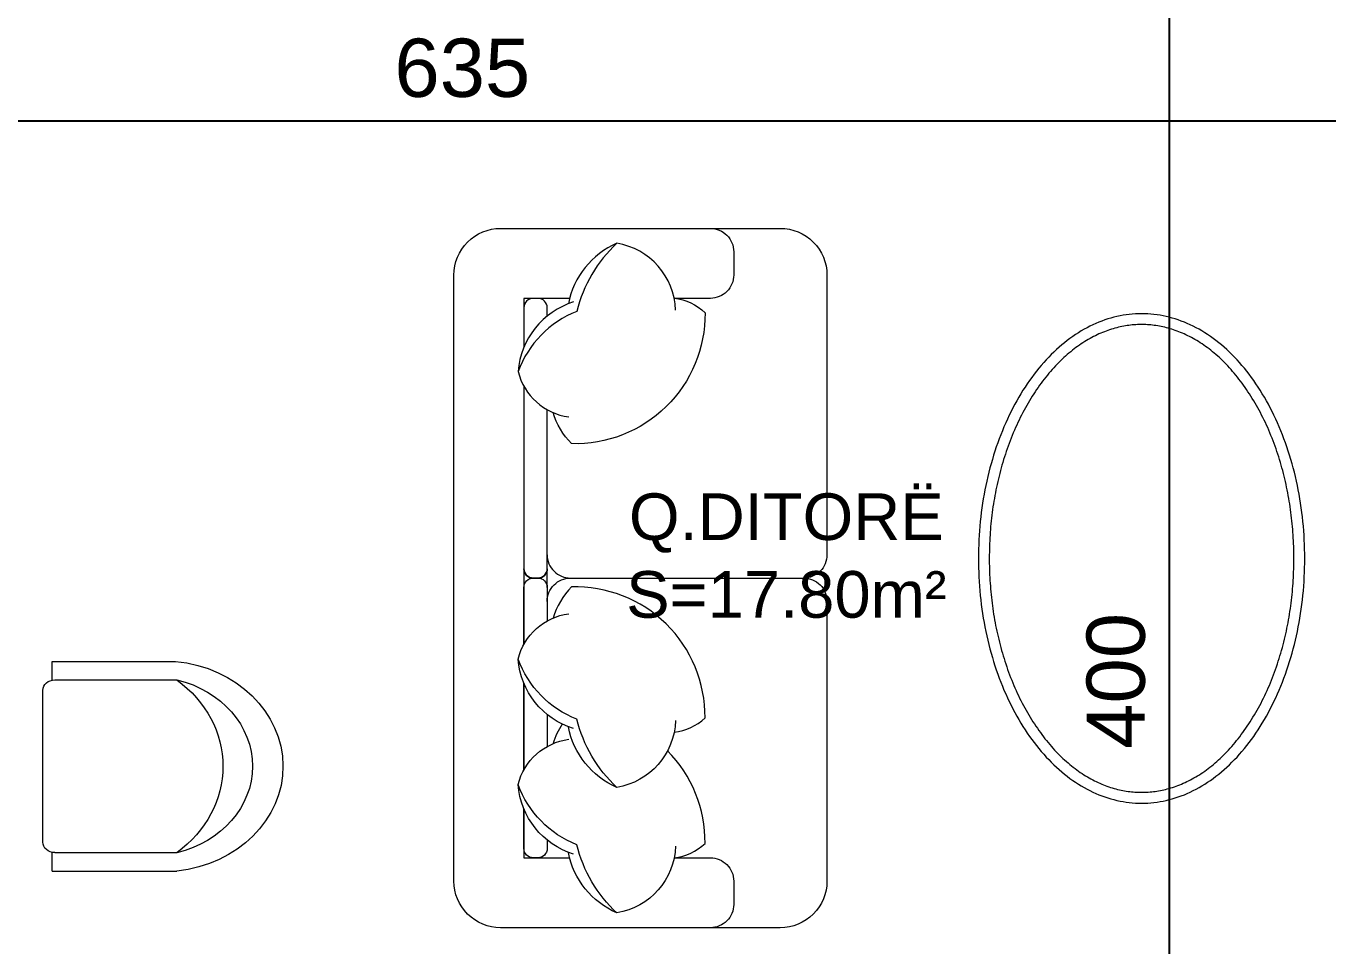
# Model space of a CAD drawing. Header units: feet. Extents: x 92587 to 97987, y -55119 to -48334.
# Drawn here: x 96268 to 96547.3, y -54019.2 to -53821.9 of the extents above; entities that cross this region are included whole.
import ezdxf

# ---------------------------------------------------------------- set-up
doc = ezdxf.new("R2010")
doc.units = ezdxf.units.FT
doc.header["$LTSCALE"] = 50
doc.header["$MEASUREMENT"] = 0
doc.layers.get('0').update_dxf_attribs({"color": 8})
doc.layers.add('COTE 50ème', color=1, linetype='Continuous')
doc.layers.add('DEMOL', color=7, linetype='Continuous', lineweight=60, true_color=0xa87e00)
doc.layers.add('mobilimi', color=8, linetype='Continuous', lineweight=9)
doc.styles.add('RS_TEXT_1.50', font='arial.ttf', dxfattribs={"height": 12.5})
doc.styles.add('RS_TXT_50', font='arial.ttf', dxfattribs={"height": 12.5})
doc.dimstyles.new('RS_50CM_LINEAIRE', dxfattribs={"dimscale": 5, "dimtxt": 12.5, "dimasz": 1.5, "dimexe": 1, "dimexo": 2.5, "dimgap": 1, "dimtad": 1, "dimdec": 1, "dimrnd": 0.5, "dimdsep": 46, "dimtxsty": 'RS_TXT_50', "dimblk1": 'ARCHTICK', "dimblk2": 'ARCHTICK', "dimsah": 1, "dimcen": 2.5, "dimdle": 1, "dimclrt": 4, "dimadec": 0, "dimazin": 2, "dimtfac": 1, "dimtdec": 1, "dimtix": 1, "dimtmove": 2, "dimatfit": 3, "dimfxl": 1, "dimtolj": 1, "dimtzin": 0, "dimarcsym": 0})

# ---------------------------------------------------------------- blocks, each defined once
blk = doc.blocks.new('1111')
at = {"layer": 'mobilimi'}
for p, q in [((7498090.66, 4737224.66), (7498067.1, 4737224.66)), ((7498090.66, 4737221.1), (7498090.66, 4737224.66)), ((7498090.15, 4737221.13), (7498066.85, 4737221.13)), ((7498092.44, 4737190.14), (7498092.44, 4737219.13)), ((7498090.15, 4737188.14), (7498066.85, 4737188.14)), ((7498090.66, 4737184.61), (7498090.66, 4737188.14)), ((7498090.66, 4737184.61), (7498066.85, 4737184.61))]:
    blk.add_line(p, q, dxfattribs=at)
for centre, major_axis, start_param, end_param in [((7498069.68, 4737204.62), (-23.08, 0), -1.458692, 1.447759), ((7498071.99, 4737204.63), (-19.57, 0), -1.304651, 1.304651), ((7498082.73, 4737204.63), (24.67, 0), 2.270248, 4.012938), ((7498090.15, 4737219.13), (-2.29, 0), 3.141593, 4.712389), ((7498090.15, 4737190.14), (2.29, 0), 4.712389, 6.283185)]:
    blk.add_ellipse(centre, major_axis=major_axis, ratio=0.87377, start_param=start_param, end_param=end_param, dxfattribs=at)
blk = doc.blocks.new('_ArchTick')
at = {"color": 0, "linetype": 'ByBlock', "const_width": 0.15}
blk.add_lwpolyline([(-0.5, -0.5), (0.5, 0.5)], dxfattribs=at)
blk = doc.blocks.new('*D1611')
at = {"layer": 'COTE 50ème', "color": 0, "lineweight": -2, "ltscale": 0.5, "transparency": 16777216}
for p, q in [((96513.2, -53757.36), (96513.2, -54167.36)), ((96499.61, -53762.36), (96518.2, -53762.36)), ((96456.61, -54162.36), (96518.2, -54162.36))]:
    blk.add_line(p, q, dxfattribs=at)
at = {"layer": 'Defpoints', "color": 0, "ltscale": 0.5, "transparency": 16777216}
for p in [(96487.11, -53762.36), (96444.11, -54162.36), (96513.2, -54162.36)]:
    blk.add_point(p, dxfattribs=at)
at = {"layer": 'COTE 50ème', "color": 0, "lineweight": -2, "ltscale": 0.5, "transparency": 16777216, "xscale": 7.5, "yscale": 7.5, "zscale": 7.5}
for p, rotation in [((96513.2, -53762.36), 90), ((96513.2, -54162.36), 270)]:
    blk.add_blockref('_ArchTick', p, dxfattribs=dict(at, rotation=rotation))
at = {"layer": 'COTE 50ème', "color": 4, "lineweight": 5, "ltscale": 0.5, "transparency": 16777216, "insert": (96501.82, -53962.36), "char_height": 12.5, "attachment_point": 5, "rotation": 90, "style": 'RS_TXT_50'}
blk.add_mtext('\\A1;400', dxfattribs=at)
blk = doc.blocks.new('*D2007')
at = {"layer": 'COTE 50ème', "color": 0, "lineweight": -2, "ltscale": 0.5, "transparency": 16777216}
for p, q in [((96679.11, -53794.86), (96679.11, -53847.33)), ((96044.11, -53826.79), (96044.11, -53847.33)), ((96684.11, -53842.33), (96039.11, -53842.33))]:
    blk.add_line(p, q, dxfattribs=at)
at = {"layer": 'Defpoints', "color": 0, "ltscale": 0.5, "transparency": 16777216}
for p in [(96679.11, -53782.36), (96044.11, -53814.29), (96044.11, -53842.33)]:
    blk.add_point(p, dxfattribs=at)
at = {"layer": 'COTE 50ème', "color": 0, "lineweight": -2, "ltscale": 0.5, "transparency": 16777216, "xscale": 7.5, "yscale": 7.5, "zscale": 7.5, "rotation": 180}
blk.add_blockref('_ArchTick', (96044.11, -53842.33), dxfattribs=at)
at = {"layer": 'COTE 50ème', "color": 0, "lineweight": -2, "ltscale": 0.5, "transparency": 16777216, "xscale": 7.5, "yscale": 7.5, "zscale": 7.5}
blk.add_blockref('_ArchTick', (96679.11, -53842.33), dxfattribs=at)
at = {"layer": 'COTE 50ème', "color": 4, "lineweight": 5, "ltscale": 0.5, "transparency": 16777216, "insert": (96361.61, -53830.94), "char_height": 12.5, "attachment_point": 5, "style": 'RS_TXT_50'}
blk.add_mtext('\\A1;635', dxfattribs=at)

msp = doc.modelspace()

# ---------------------------------------------------------------- linework, layer by layer
at = {"layer": 'mobilimi'}
for points in [[(96439.81, -53935.31, -0.414214), (96434.81, -53940.31, -0.414214), (96439.81, -53945.31), (96439.81, -54005.31, -0.414214), (96429.81, -54015.31), (96369.81, -54015.31, -0.414214), (96359.81, -54005.31), (96359.81, -53875.31, -0.414214), (96369.81, -53865.31), (96429.81, -53865.31, -0.414214), (96439.81, -53875.31), (96439.81, -53935.31, -0.414214), (96434.81, -53940.31, -0.414214), (96439.81, -53945.31)], [(96414.81, -53865.31, -0.414214), (96419.81, -53870.31), (96419.81, -53875.31, -0.414214), (96414.81, -53880.31), (96407.06, -53880.31)], [(96394.76, -53868.5, 0.14773), (96386.17, -53883.11, 0.213343), (96373.56, -53896, 0.178662)], [(96407.36, -53882.82, 0.356772), (96394.76, -53868.5, 0.249542), (96384.37, -53881.48, -9.61688)], [(96385.48, -53881.09, 0.306663), (96373.56, -53896, 0.30633), (96384.45, -53905.75, -0.872847)], [(96379.81, -53884.13), (96379.81, -53882.31, 0.414214), (96377.81, -53880.31), (96376.81, -53880.31, 0.414214), (96374.81, -53882.31)], [(96407.06, -53880.3, -0.165541), (96413.66, -53883.4, -0.425989), (96385.02, -53911.48, -0.121523), (96381.07, -53904.81, 7.115464)], [(96374.81, -53882.31), (96374.81, -53890.83, 0.414214)], [(96374.81, -53899.15), (96374.81, -53938.31, 0.414214), (96376.81, -53940.31), (96377.81, -53940.31, 0.414214), (96379.81, -53938.31), (96379.81, -53904.18, 0.414214)], [(96379.81, -53935.31, 0.414214), (96384.81, -53940.31)], [(96379.81, -53935.31, 0.414214), (96384.81, -53940.31), (96434.81, -53940.31, 0.414214)], [(96374.81, -53954.54), (96374.81, -53942.31, -0.414214), (96376.81, -53940.31), (96377.81, -53940.31, -0.414214), (96379.81, -53942.31), (96379.81, -53949.51, -0.414214)], [(96379.81, -53945.31, -0.414214), (96384.81, -53940.31)], [(96379.81, -53945.31, -0.414214), (96384.81, -53940.31), (96434.81, -53940.31, -0.414214)], [(96407.06, -53973.39, 0.165541), (96413.66, -53970.3, 0.425989), (96385.02, -53942.21, 0.121523), (96381.07, -53948.88, -7.115464)], [(96385.48, -53972.6, -0.306663), (96373.56, -53957.69, -0.30633), (96384.45, -53947.95, 0.872847)], [(96394.76, -53985.2, -0.14773), (96386.17, -53970.58, -0.213343), (96373.56, -53957.69, -0.178662)], [(96374.81, -53981.48), (96374.81, -53962.86, -0.414214)], [(96379.81, -53969.56), (96379.81, -53976.44, -0.414214)], [(96407.36, -53970.87, -0.356772), (96394.76, -53985.2, -0.249542), (96384.37, -53972.21, 9.61688)], [(96383.03, -53971.62, 0.071865), (96381.07, -53975.82, -7.115464)], [(96385.48, -53999.54, -0.306663), (96373.56, -53984.62, -0.30633), (96384.45, -53974.88, 0.872847)], [(96407.06, -54000.32, 0.165541), (96413.66, -53997.23, 0.200231), (96405.62, -53977.38, 0.121523)], [(96394.76, -54012.13, -0.14773), (96386.17, -53997.52, -0.213343), (96373.56, -53984.62, -0.178662)], [(96374.81, -53998.31), (96374.81, -53989.79, -0.414214)], [(96374.81, -53989.79), (96374.81, -54000.31), (96384.63, -54000.31, -0.414214)], [(96379.81, -53996.5), (96379.81, -53998.31, -0.414214), (96377.81, -54000.31), (96376.81, -54000.31, -0.414214), (96374.81, -53998.31)], [(96407.36, -53997.8, -0.356772), (96394.76, -54012.13, -0.249542), (96384.37, -53999.15, 9.61688)], [(96407.06, -54000.31), (96414.81, -54000.31, -0.414214), (96419.81, -54005.31), (96419.81, -54010.31, -0.414214), (96414.81, -54015.31)]]:
    msp.add_lwpolyline(points, format="xyb", dxfattribs=at)
for points in [[(96384.63, -53880.31), (96374.81, -53880.31), (96374.81, -53890.83)], [(96374.81, -53899.15), (96374.81, -53954.54)], [(96374.81, -53962.86), (96374.81, -53981.48)]]:
    msp.add_lwpolyline(points, dxfattribs=at)
msp.add_lwpolyline([(96374.81, -53938.31), (96374.81, -53942.31, -0.414214), (96376.81, -53940.31), (96377.81, -53940.31, -0.414214), (96379.81, -53942.31), (96379.81, -53938.31, -0.414214), (96377.81, -53940.31), (96376.81, -53940.31, -0.414214)], format="xyb", close=True, dxfattribs=at)
for points in [[(96507.29, -53988.6, 0), (96507.95, -53988.59, 0), (96508.61, -53988.56, 0), (96509.28, -53988.51, 0), (96509.94, -53988.45, 0), (96510.6, -53988.36, 0), (96511.26, -53988.26, 0), (96511.91, -53988.14, 0), (96512.57, -53988, 0), (96513.22, -53987.84, 0), (96513.87, -53987.66, 0), (96514.52, -53987.46, 0), (96515.17, -53987.25, 0), (96515.81, -53987.02, 0), (96516.46, -53986.77, 0), (96517.09, -53986.5, 0), (96517.73, -53986.21, 0), (96518.36, -53985.9, 0), (96518.98, -53985.58, 0), (96519.61, -53985.24, 0), (96520.22, -53984.88, 0), (96520.84, -53984.51, 0), (96521.44, -53984.11, 0), (96522.05, -53983.7, 0), (96522.65, -53983.27, 0), (96523.24, -53982.83, 0), (96523.83, -53982.37, 0), (96524.41, -53981.89, 0), (96524.98, -53981.4, 0), (96525.55, -53980.89, 0), (96526.11, -53980.36, 0), (96526.67, -53979.82, 0), (96527.21, -53979.26, 0), (96527.76, -53978.69, 0), (96528.29, -53978.1, 0), (96528.81, -53977.49, 0), (96529.33, -53976.88, 0), (96529.84, -53976.24, 0), (96530.35, -53975.6, 0), (96530.84, -53974.93, 0), (96531.33, -53974.26, 0), (96531.8, -53973.57, 0), (96532.27, -53972.87, 0), (96532.73, -53972.15, 0), (96533.18, -53971.42, 0), (96533.62, -53970.68, 0), (96534.05, -53969.93, 0), (96534.48, -53969.16, 0), (96534.89, -53968.38, 0), (96535.29, -53967.6, 0), (96535.68, -53966.79, 0), (96536.07, -53965.98, 0), (96536.44, -53965.16, 0), (96536.8, -53964.33, 0), (96537.15, -53963.49, 0), (96537.49, -53962.63, 0), (96537.82, -53961.77, 0), (96538.14, -53960.9, 0), (96538.44, -53960.02, 0), (96538.74, -53959.13, 0), (96539.03, -53958.23, 0), (96539.3, -53957.33, 0), (96539.56, -53956.42, 0), (96539.81, -53955.5, 0), (96540.05, -53954.57, 0), (96540.28, -53953.64, 0), (96540.49, -53952.7, 0), (96540.7, -53951.75, 0), (96540.89, -53950.8, 0), (96541.07, -53949.84, 0), (96541.24, -53948.88, 0), (96541.39, -53947.92, 0), (96541.53, -53946.95, 0), (96541.66, -53945.97, 0), (96541.78, -53945, 0), (96541.89, -53944.02, 0), (96541.98, -53943.03, 0), (96542.06, -53942.05, 0), (96542.13, -53941.06, 0), (96542.19, -53940.07, 0), (96542.23, -53939.08, 0), (96542.26, -53938.08, 0), (96542.28, -53937.09, 0), (96542.29, -53936.1, 0), (96542.28, -53935.1, 0), (96542.26, -53934.11, 0), (96542.23, -53933.12, 0), (96542.19, -53932.13, 0), (96542.13, -53931.14, 0), (96542.06, -53930.15, 0), (96541.98, -53929.16, 0), (96541.89, -53928.18, 0), (96541.78, -53927.2, 0), (96541.66, -53926.22, 0), (96541.53, -53925.25, 0), (96541.39, -53924.28, 0), (96541.24, -53923.31, 0), (96541.07, -53922.35, 0), (96540.89, -53921.39, 0), (96540.7, -53920.44, 0), (96540.49, -53919.5, 0), (96540.28, -53918.56, 0), (96540.05, -53917.62, 0), (96539.81, -53916.7, 0), (96539.56, -53915.78, 0), (96539.3, -53914.86, 0), (96539.03, -53913.96, 0), (96538.74, -53913.06, 0), (96538.44, -53912.17, 0), (96538.14, -53911.29, 0), (96537.82, -53910.42, 0), (96537.49, -53909.56, 0), (96537.15, -53908.71, 0), (96536.8, -53907.87, 0), (96536.44, -53907.03, 0), (96536.07, -53906.21, 0), (96535.68, -53905.4, 0), (96535.29, -53904.6, 0), (96534.89, -53903.81, 0), (96534.48, -53903.03, 0), (96534.05, -53902.27, 0), (96533.62, -53901.51, 0), (96533.18, -53900.77, 0), (96532.73, -53900.04, 0), (96532.27, -53899.33, 0), (96531.8, -53898.62, 0), (96531.33, -53897.94, 0), (96530.84, -53897.26, 0), (96530.35, -53896.6, 0), (96529.84, -53895.95, 0), (96529.33, -53895.32, 0), (96528.81, -53894.7, 0), (96528.29, -53894.1, 0), (96527.76, -53893.51, 0), (96527.21, -53892.93, 0), (96526.67, -53892.38, 0), (96526.11, -53891.83, 0), (96525.55, -53891.31, 0), (96524.98, -53890.8, 0), (96524.41, -53890.3, 0), (96523.83, -53889.83, 0), (96523.24, -53889.36, 0), (96522.65, -53888.92, 0), (96522.05, -53888.49, 0), (96521.44, -53888.08, 0), (96520.84, -53887.69, 0), (96520.22, -53887.31, 0), (96519.61, -53886.95, 0), (96518.98, -53886.61, 0), (96518.36, -53886.29, 0), (96517.73, -53885.99, 0), (96517.09, -53885.7, 0), (96516.46, -53885.43, 0), (96515.81, -53885.18, 0), (96515.17, -53884.95, 0), (96514.52, -53884.73, 0), (96513.87, -53884.53, 0), (96513.22, -53884.36, 0), (96512.57, -53884.2, 0), (96511.91, -53884.06, 0), (96511.26, -53883.94, 0), (96510.6, -53883.83, 0), (96509.94, -53883.75, 0), (96509.28, -53883.68, 0), (96508.61, -53883.63, 0), (96507.95, -53883.61, 0), (96507.29, -53883.6, 0), (96506.63, -53883.61, 0), (96505.97, -53883.63, 0), (96505.3, -53883.68, 0), (96504.64, -53883.75, 0), (96503.98, -53883.83, 0), (96503.32, -53883.94, 0), (96502.67, -53884.06, 0), (96502.01, -53884.2, 0), (96501.36, -53884.36, 0), (96500.71, -53884.53, 0), (96500.06, -53884.73, 0), (96499.41, -53884.95, 0), (96498.77, -53885.18, 0), (96498.12, -53885.43, 0), (96497.49, -53885.7, 0), (96496.85, -53885.99, 0), (96496.22, -53886.29, 0), (96495.6, -53886.61, 0), (96494.97, -53886.95, 0), (96494.36, -53887.31, 0), (96493.74, -53887.69, 0), (96493.13, -53888.08, 0), (96492.53, -53888.49, 0), (96491.93, -53888.92, 0), (96491.34, -53889.36, 0), (96490.75, -53889.83, 0), (96490.17, -53890.3, 0), (96489.6, -53890.8, 0), (96489.03, -53891.31, 0), (96488.47, -53891.83, 0), (96487.91, -53892.38, 0), (96487.37, -53892.93, 0), (96486.82, -53893.51, 0), (96486.29, -53894.1, 0), (96485.76, -53894.7, 0), (96485.25, -53895.32, 0), (96484.74, -53895.95, 0), (96484.23, -53896.6, 0), (96483.74, -53897.26, 0), (96483.25, -53897.94, 0), (96482.78, -53898.62, 0), (96482.31, -53899.33, 0), (96481.85, -53900.04, 0), (96481.4, -53900.77, 0), (96480.96, -53901.51, 0), (96480.53, -53902.27, 0), (96480.1, -53903.03, 0), (96479.69, -53903.81, 0), (96479.29, -53904.6, 0), (96478.9, -53905.4, 0), (96478.51, -53906.21, 0), (96478.14, -53907.03, 0), (96477.78, -53907.87, 0), (96477.43, -53908.71, 0), (96477.09, -53909.56, 0), (96476.76, -53910.42, 0), (96476.44, -53911.29, 0), (96476.13, -53912.17, 0), (96475.84, -53913.06, 0), (96475.55, -53913.96, 0), (96475.28, -53914.86, 0), (96475.02, -53915.78, 0), (96474.77, -53916.7, 0), (96474.53, -53917.62, 0), (96474.3, -53918.56, 0), (96474.09, -53919.5, 0), (96473.88, -53920.44, 0), (96473.69, -53921.39, 0), (96473.51, -53922.35, 0), (96473.34, -53923.31, 0), (96473.19, -53924.28, 0), (96473.05, -53925.25, 0), (96472.91, -53926.22, 0), (96472.8, -53927.2, 0), (96472.69, -53928.18, 0), (96472.6, -53929.16, 0), (96472.52, -53930.15, 0), (96472.45, -53931.14, 0), (96472.39, -53932.13, 0), (96472.35, -53933.12, 0), (96472.31, -53934.11, 0), (96472.3, -53935.1, 0), (96472.29, -53936.1, 0), (96472.3, -53937.09, 0), (96472.31, -53938.08, 0), (96472.35, -53939.08, 0), (96472.39, -53940.07, 0), (96472.45, -53941.06, 0), (96472.52, -53942.05, 0), (96472.6, -53943.03, 0), (96472.69, -53944.02, 0), (96472.8, -53945, 0), (96472.91, -53945.97, 0), (96473.05, -53946.95, 0), (96473.19, -53947.92, 0), (96473.34, -53948.88, 0), (96473.51, -53949.84, 0), (96473.69, -53950.8, 0), (96473.88, -53951.75, 0), (96474.09, -53952.7, 0), (96474.3, -53953.64, 0), (96474.53, -53954.57, 0), (96474.77, -53955.5, 0), (96475.02, -53956.42, 0), (96475.28, -53957.33, 0), (96475.55, -53958.23, 0), (96475.84, -53959.13, 0), (96476.13, -53960.02, 0), (96476.44, -53960.9, 0), (96476.76, -53961.77, 0), (96477.09, -53962.63, 0), (96477.43, -53963.49, 0), (96477.78, -53964.33, 0), (96478.14, -53965.16, 0), (96478.51, -53965.98, 0), (96478.9, -53966.79, 0), (96479.29, -53967.6, 0), (96479.69, -53968.38, 0), (96480.1, -53969.16, 0), (96480.53, -53969.93, 0), (96480.96, -53970.68, 0), (96481.4, -53971.42, 0), (96481.85, -53972.15, 0), (96482.31, -53972.87, 0), (96482.78, -53973.57, 0), (96483.25, -53974.26, 0), (96483.74, -53974.93, 0), (96484.23, -53975.6, 0), (96484.74, -53976.24, 0), (96485.25, -53976.88, 0), (96485.76, -53977.49, 0), (96486.29, -53978.1, 0), (96486.82, -53978.69, 0), (96487.37, -53979.26, 0), (96487.91, -53979.82, 0), (96488.47, -53980.36, 0), (96489.03, -53980.89, 0), (96489.6, -53981.4, 0), (96490.17, -53981.89, 0), (96490.75, -53982.37, 0), (96491.34, -53982.83, 0), (96491.93, -53983.27, 0), (96492.53, -53983.7, 0), (96493.13, -53984.11, 0), (96493.74, -53984.51, 0), (96494.36, -53984.88, 0), (96494.97, -53985.24, 0), (96495.6, -53985.58, 0), (96496.22, -53985.9, 0), (96496.85, -53986.21, 0), (96497.49, -53986.5, 0), (96498.12, -53986.77, 0), (96498.77, -53987.02, 0), (96499.41, -53987.25, 0), (96500.06, -53987.46, 0), (96500.71, -53987.66, 0), (96501.36, -53987.84, 0), (96502.01, -53988, 0), (96502.67, -53988.14, 0), (96503.32, -53988.26, 0), (96503.98, -53988.36, 0), (96504.64, -53988.45, 0), (96505.3, -53988.51, 0), (96505.97, -53988.56, 0), (96506.63, -53988.59, 0), (96507.29, -53988.6, 0)], [(96507.29, -53986.26, 0), (96507.65, -53986.26, 0), (96508.01, -53986.25, 0), (96508.37, -53986.24, 0), (96508.73, -53986.21, 0), (96509.1, -53986.19, 0), (96509.46, -53986.15, 0), (96509.83, -53986.11, 0), (96510.2, -53986.06, 0), (96510.57, -53986.01, 0), (96510.94, -53985.95, 0), (96511.31, -53985.88, 0), (96511.68, -53985.8, 0), (96512.06, -53985.72, 0), (96512.43, -53985.63, 0), (96512.81, -53985.53, 0), (96513.19, -53985.43, 0), (96513.57, -53985.32, 0), (96513.94, -53985.2, 0), (96514.32, -53985.07, 0), (96514.71, -53984.94, 0), (96515.09, -53984.8, 0), (96515.47, -53984.65, 0), (96515.85, -53984.49, 0), (96516.23, -53984.32, 0), (96516.62, -53984.15, 0), (96517, -53983.97, 0), (96517.38, -53983.78, 0), (96517.77, -53983.58, 0), (96518.15, -53983.38, 0), (96518.53, -53983.16, 0), (96518.92, -53982.94, 0), (96519.3, -53982.71, 0), (96519.68, -53982.48, 0), (96520.06, -53982.23, 0), (96520.44, -53981.98, 0), (96520.82, -53981.71, 0), (96521.19, -53981.44, 0), (96521.57, -53981.17, 0), (96521.94, -53980.88, 0), (96522.32, -53980.59, 0), (96522.69, -53980.29, 0), (96523.06, -53979.97, 0), (96523.43, -53979.66, 0), (96523.79, -53979.33, 0), (96524.16, -53978.99, 0), (96524.52, -53978.65, 0), (96524.88, -53978.29, 0), (96525.24, -53977.93, 0), (96525.59, -53977.56, 0), (96525.95, -53977.19, 0), (96526.3, -53976.8, 0), (96526.64, -53976.41, 0), (96526.99, -53976.01, 0), (96527.33, -53975.6, 0), (96527.67, -53975.18, 0), (96528.01, -53974.76, 0), (96528.34, -53974.33, 0), (96528.67, -53973.89, 0), (96529, -53973.45, 0), (96529.32, -53973, 0), (96529.64, -53972.54, 0), (96529.96, -53972.08, 0), (96530.27, -53971.61, 0), (96530.58, -53971.13, 0), (96530.88, -53970.65, 0), (96531.18, -53970.16, 0), (96531.48, -53969.67, 0), (96531.77, -53969.17, 0), (96532.06, -53968.66, 0), (96532.35, -53968.15, 0), (96532.62, -53967.63, 0), (96532.9, -53967.11, 0), (96533.17, -53966.58, 0), (96533.44, -53966.05, 0), (96533.7, -53965.51, 0), (96533.95, -53964.97, 0), (96534.2, -53964.42, 0), (96534.45, -53963.87, 0), (96534.69, -53963.32, 0), (96534.92, -53962.76, 0), (96535.15, -53962.19, 0), (96535.38, -53961.62, 0), (96535.6, -53961.05, 0), (96535.81, -53960.48, 0), (96536.02, -53959.9, 0), (96536.22, -53959.32, 0), (96536.42, -53958.74, 0), (96536.61, -53958.16, 0), (96536.79, -53957.57, 0), (96536.97, -53956.99, 0), (96537.14, -53956.4, 0), (96537.31, -53955.82, 0), (96537.48, -53955.23, 0), (96537.63, -53954.64, 0), (96537.79, -53954.05, 0), (96537.93, -53953.45, 0), (96538.07, -53952.86, 0), (96538.21, -53952.27, 0), (96538.34, -53951.67, 0), (96538.47, -53951.07, 0), (96538.59, -53950.48, 0), (96538.7, -53949.88, 0), (96538.81, -53949.28, 0), (96538.92, -53948.68, 0), (96539.02, -53948.08, 0), (96539.11, -53947.48, 0), (96539.2, -53946.87, 0), (96539.28, -53946.27, 0), (96539.36, -53945.67, 0), (96539.44, -53945.06, 0), (96539.51, -53944.46, 0), (96539.57, -53943.85, 0), (96539.63, -53943.24, 0), (96539.68, -53942.64, 0), (96539.73, -53942.03, 0), (96539.78, -53941.42, 0), (96539.81, -53940.82, 0), (96539.85, -53940.21, 0), (96539.88, -53939.6, 0), (96539.9, -53938.99, 0), (96539.92, -53938.38, 0), (96539.94, -53937.77, 0), (96539.95, -53937.16, 0), (96539.96, -53936.55, 0), (96539.96, -53935.94, 0), (96539.95, -53935.34, 0), (96539.94, -53934.73, 0), (96539.93, -53934.12, 0), (96539.91, -53933.51, 0), (96539.89, -53932.9, 0), (96539.86, -53932.29, 0), (96539.83, -53931.68, 0), (96539.8, -53931.07, 0), (96539.75, -53930.47, 0), (96539.71, -53929.86, 0), (96539.66, -53929.25, 0), (96539.6, -53928.65, 0), (96539.54, -53928.04, 0), (96539.47, -53927.43, 0), (96539.4, -53926.83, 0), (96539.32, -53926.23, 0), (96539.24, -53925.62, 0), (96539.16, -53925.02, 0), (96539.06, -53924.42, 0), (96538.97, -53923.82, 0), (96538.86, -53923.21, 0), (96538.76, -53922.61, 0), (96538.64, -53922.02, 0), (96538.53, -53921.42, 0), (96538.4, -53920.82, 0), (96538.28, -53920.22, 0), (96538.14, -53919.63, 0), (96538, -53919.04, 0), (96537.86, -53918.44, 0), (96537.71, -53917.85, 0), (96537.56, -53917.26, 0), (96537.4, -53916.67, 0), (96537.23, -53916.08, 0), (96537.06, -53915.5, 0), (96536.88, -53914.91, 0), (96536.7, -53914.33, 0), (96536.51, -53913.75, 0), (96536.32, -53913.16, 0), (96536.12, -53912.59, 0), (96535.91, -53912.01, 0), (96535.7, -53911.43, 0), (96535.49, -53910.86, 0), (96535.27, -53910.29, 0), (96535.04, -53909.72, 0), (96534.81, -53909.16, 0), (96534.57, -53908.6, 0), (96534.33, -53908.05, 0), (96534.08, -53907.5, 0), (96533.83, -53906.95, 0), (96533.57, -53906.41, 0), (96533.3, -53905.88, 0), (96533.04, -53905.35, 0), (96532.76, -53904.82, 0), (96532.49, -53904.3, 0), (96532.2, -53903.79, 0), (96531.92, -53903.28, 0), (96531.63, -53902.78, 0), (96531.33, -53902.28, 0), (96531.03, -53901.79, 0), (96530.73, -53901.3, 0), (96530.42, -53900.82, 0), (96530.11, -53900.35, 0), (96529.8, -53899.88, 0), (96529.48, -53899.42, 0), (96529.16, -53898.97, 0), (96528.83, -53898.52, 0), (96528.51, -53898.08, 0), (96528.17, -53897.65, 0), (96527.84, -53897.22, 0), (96527.5, -53896.8, 0), (96527.16, -53896.39, 0), (96526.82, -53895.99, 0), (96526.47, -53895.59, 0), (96526.12, -53895.2, 0), (96525.77, -53894.82, 0), (96525.42, -53894.45, 0), (96525.06, -53894.08, 0), (96524.7, -53893.72, 0), (96524.34, -53893.37, 0), (96523.98, -53893.03, 0), (96523.61, -53892.7, 0), (96523.24, -53892.38, 0), (96522.87, -53892.06, 0), (96522.5, -53891.76, 0), (96522.13, -53891.46, 0), (96521.76, -53891.17, 0), (96521.38, -53890.89, 0), (96521, -53890.61, 0), (96520.63, -53890.35, 0), (96520.25, -53890.09, 0), (96519.87, -53889.84, 0), (96519.49, -53889.6, 0), (96519.11, -53889.37, 0), (96518.72, -53889.14, 0), (96518.34, -53888.92, 0), (96517.96, -53888.71, 0), (96517.58, -53888.51, 0), (96517.19, -53888.32, 0), (96516.81, -53888.13, 0), (96516.43, -53887.96, 0), (96516.04, -53887.79, 0), (96515.66, -53887.63, 0), (96515.28, -53887.47, 0), (96514.9, -53887.33, 0), (96514.52, -53887.19, 0), (96514.13, -53887.06, 0), (96513.76, -53886.93, 0), (96513.38, -53886.82, 0), (96513, -53886.71, 0), (96512.62, -53886.61, 0), (96512.25, -53886.52, 0), (96511.87, -53886.43, 0), (96511.5, -53886.35, 0), (96511.12, -53886.28, 0), (96510.75, -53886.22, 0), (96510.38, -53886.16, 0), (96510.01, -53886.11, 0), (96509.64, -53886.06, 0), (96509.28, -53886.02, 0), (96508.91, -53885.99, 0), (96508.55, -53885.97, 0), (96508.19, -53885.95, 0), (96507.83, -53885.94, 0), (96507.47, -53885.93, 0), (96507.11, -53885.93, 0), (96506.75, -53885.94, 0), (96506.39, -53885.95, 0), (96506.03, -53885.97, 0), (96505.67, -53885.99, 0), (96505.3, -53886.02, 0), (96504.94, -53886.06, 0), (96504.57, -53886.11, 0), (96504.2, -53886.16, 0), (96503.83, -53886.22, 0), (96503.46, -53886.28, 0), (96503.08, -53886.35, 0), (96502.71, -53886.43, 0), (96502.33, -53886.52, 0), (96501.96, -53886.61, 0), (96501.58, -53886.71, 0), (96501.2, -53886.82, 0), (96500.82, -53886.93, 0), (96500.44, -53887.06, 0), (96500.06, -53887.19, 0), (96499.68, -53887.33, 0), (96499.3, -53887.47, 0), (96498.92, -53887.63, 0), (96498.54, -53887.79, 0), (96498.15, -53887.96, 0), (96497.77, -53888.13, 0), (96497.39, -53888.32, 0), (96497, -53888.51, 0), (96496.62, -53888.71, 0), (96496.24, -53888.92, 0), (96495.86, -53889.14, 0), (96495.47, -53889.37, 0), (96495.09, -53889.6, 0), (96494.71, -53889.84, 0), (96494.33, -53890.09, 0), (96493.95, -53890.35, 0), (96493.57, -53890.61, 0), (96493.2, -53890.89, 0), (96492.82, -53891.17, 0), (96492.45, -53891.46, 0), (96492.08, -53891.76, 0), (96491.71, -53892.06, 0), (96491.34, -53892.38, 0), (96490.97, -53892.7, 0), (96490.6, -53893.03, 0), (96490.24, -53893.37, 0), (96489.88, -53893.72, 0), (96489.52, -53894.08, 0), (96489.16, -53894.45, 0), (96488.81, -53894.82, 0), (96488.46, -53895.2, 0), (96488.11, -53895.59, 0), (96487.76, -53895.99, 0), (96487.42, -53896.39, 0), (96487.08, -53896.8, 0), (96486.74, -53897.22, 0), (96486.41, -53897.65, 0), (96486.07, -53898.08, 0), (96485.75, -53898.52, 0), (96485.42, -53898.97, 0), (96485.1, -53899.42, 0), (96484.78, -53899.88, 0), (96484.47, -53900.35, 0), (96484.16, -53900.82, 0), (96483.85, -53901.3, 0), (96483.55, -53901.79, 0), (96483.25, -53902.28, 0), (96482.95, -53902.78, 0), (96482.66, -53903.28, 0), (96482.38, -53903.79, 0), (96482.09, -53904.3, 0), (96481.82, -53904.82, 0), (96481.54, -53905.35, 0), (96481.28, -53905.88, 0), (96481.01, -53906.41, 0), (96480.75, -53906.95, 0), (96480.5, -53907.5, 0), (96480.25, -53908.05, 0), (96480.01, -53908.6, 0), (96479.77, -53909.16, 0), (96479.54, -53909.72, 0), (96479.31, -53910.29, 0), (96479.09, -53910.86, 0), (96478.88, -53911.43, 0), (96478.66, -53912.01, 0), (96478.46, -53912.59, 0), (96478.26, -53913.16, 0), (96478.07, -53913.75, 0), (96477.88, -53914.33, 0), (96477.7, -53914.91, 0), (96477.52, -53915.5, 0), (96477.35, -53916.08, 0), (96477.18, -53916.67, 0), (96477.02, -53917.26, 0), (96476.87, -53917.85, 0), (96476.72, -53918.44, 0), (96476.58, -53919.04, 0), (96476.44, -53919.63, 0), (96476.3, -53920.22, 0), (96476.18, -53920.82, 0), (96476.05, -53921.42, 0), (96475.93, -53922.02, 0), (96475.82, -53922.61, 0), (96475.72, -53923.21, 0), (96475.61, -53923.82, 0), (96475.52, -53924.42, 0), (96475.42, -53925.02, 0), (96475.34, -53925.62, 0), (96475.26, -53926.23, 0), (96475.18, -53926.83, 0), (96475.11, -53927.43, 0), (96475.04, -53928.04, 0), (96474.98, -53928.65, 0), (96474.92, -53929.25, 0), (96474.87, -53929.86, 0), (96474.83, -53930.47, 0), (96474.78, -53931.07, 0), (96474.75, -53931.68, 0), (96474.72, -53932.29, 0), (96474.69, -53932.9, 0), (96474.67, -53933.51, 0), (96474.65, -53934.12, 0), (96474.64, -53934.73, 0), (96474.63, -53935.34, 0), (96474.62, -53935.94, 0), (96474.62, -53936.55, 0), (96474.63, -53937.16, 0), (96474.64, -53937.77, 0), (96474.66, -53938.38, 0), (96474.68, -53938.99, 0), (96474.7, -53939.6, 0), (96474.73, -53940.21, 0), (96474.77, -53940.82, 0), (96474.8, -53941.42, 0), (96474.85, -53942.03, 0), (96474.9, -53942.64, 0), (96474.95, -53943.24, 0), (96475.01, -53943.85, 0), (96475.07, -53944.46, 0), (96475.14, -53945.06, 0), (96475.22, -53945.67, 0), (96475.3, -53946.27, 0), (96475.38, -53946.87, 0), (96475.47, -53947.48, 0), (96475.56, -53948.08, 0), (96475.66, -53948.68, 0), (96475.77, -53949.28, 0), (96475.88, -53949.88, 0), (96475.99, -53950.48, 0), (96476.11, -53951.07, 0), (96476.24, -53951.67, 0), (96476.37, -53952.27, 0), (96476.51, -53952.86, 0), (96476.65, -53953.45, 0), (96476.79, -53954.05, 0), (96476.95, -53954.64, 0), (96477.1, -53955.23, 0), (96477.27, -53955.82, 0), (96477.44, -53956.4, 0), (96477.61, -53956.99, 0), (96477.79, -53957.57, 0), (96477.97, -53958.16, 0), (96478.16, -53958.74, 0), (96478.36, -53959.32, 0), (96478.56, -53959.9, 0), (96478.77, -53960.48, 0), (96478.98, -53961.05, 0), (96479.2, -53961.62, 0), (96479.43, -53962.19, 0), (96479.66, -53962.76, 0), (96479.89, -53963.32, 0), (96480.13, -53963.87, 0), (96480.38, -53964.42, 0), (96480.63, -53964.97, 0), (96480.88, -53965.51, 0), (96481.14, -53966.05, 0), (96481.41, -53966.58, 0), (96481.68, -53967.11, 0), (96481.96, -53967.63, 0), (96482.23, -53968.15, 0), (96482.52, -53968.66, 0), (96482.81, -53969.17, 0), (96483.1, -53969.67, 0), (96483.4, -53970.16, 0), (96483.7, -53970.65, 0), (96484, -53971.13, 0), (96484.31, -53971.61, 0), (96484.62, -53972.08, 0), (96484.94, -53972.54, 0), (96485.26, -53973, 0), (96485.58, -53973.45, 0), (96485.91, -53973.89, 0), (96486.24, -53974.33, 0), (96486.57, -53974.76, 0), (96486.91, -53975.18, 0), (96487.25, -53975.6, 0), (96487.59, -53976.01, 0), (96487.94, -53976.41, 0), (96488.28, -53976.8, 0), (96488.63, -53977.19, 0), (96488.99, -53977.56, 0), (96489.34, -53977.93, 0), (96489.7, -53978.29, 0), (96490.06, -53978.65, 0), (96490.42, -53978.99, 0), (96490.79, -53979.33, 0), (96491.15, -53979.66, 0), (96491.52, -53979.97, 0), (96491.89, -53980.29, 0), (96492.26, -53980.59, 0), (96492.64, -53980.88, 0), (96493.01, -53981.17, 0), (96493.39, -53981.44, 0), (96493.76, -53981.71, 0), (96494.14, -53981.98, 0), (96494.52, -53982.23, 0), (96494.9, -53982.48, 0), (96495.28, -53982.71, 0), (96495.66, -53982.94, 0), (96496.05, -53983.16, 0), (96496.43, -53983.38, 0), (96496.81, -53983.58, 0), (96497.2, -53983.78, 0), (96497.58, -53983.97, 0), (96497.96, -53984.15, 0), (96498.35, -53984.32, 0), (96498.73, -53984.49, 0), (96499.11, -53984.65, 0), (96499.49, -53984.8, 0), (96499.87, -53984.94, 0), (96500.25, -53985.07, 0), (96500.63, -53985.2, 0), (96501.01, -53985.32, 0), (96501.39, -53985.43, 0), (96501.77, -53985.53, 0), (96502.15, -53985.63, 0), (96502.52, -53985.72, 0), (96502.9, -53985.8, 0), (96503.27, -53985.88, 0), (96503.64, -53985.95, 0), (96504.01, -53986.01, 0), (96504.38, -53986.06, 0), (96504.75, -53986.11, 0), (96505.12, -53986.15, 0), (96505.48, -53986.19, 0), (96505.85, -53986.21, 0), (96506.21, -53986.24, 0), (96506.57, -53986.25, 0), (96506.93, -53986.26, 0), (96507.29, -53986.26, 0)]]:
    msp.add_polyline3d(points, dxfattribs=at)

# ---------------------------------------------------------------- block references
at = {"layer": 'mobilimi', "xscale": -1.123327195006823, "yscale": 1.123327195006823, "zscale": 1.123327195006823}
msp.add_blockref('1111', (8519082.8, -5375411.47), dxfattribs=at)

# ---------------------------------------------------------------- texts
at = {"layer": 'DEMOL', "lineweight": -2, "insert": (96431.1, -53935.55), "char_height": 10, "width": 93.9293, "attachment_point": 5, "style": 'RS_TEXT_1.50'}
msp.add_mtext('Q.DITORË\\PS=17.80m²', dxfattribs=at)

# ---------------------------------------------------------------- dimensions: what is measured, and where the dimension line sits
at = {"layer": 'COTE 50ème', "lineweight": 5, "ltscale": 0.5}
dim = msp.add_linear_dim(base=(96513.2, -54162.36), p1=(96487.11, -53762.36), p2=(96444.11, -54162.36), angle=90, dimstyle='RS_50CM_LINEAIRE', dxfattribs=at)
dim.commit()
dim.dimension.update_dxf_attribs({"geometry": '*D1611', "text_midpoint": (96501.82, -53962.36)})
dim = msp.add_linear_dim(base=(96044.11, -53842.33), p1=(96679.11, -53782.36), p2=(96044.11, -53814.29), dimstyle='RS_50CM_LINEAIRE', dxfattribs=at)
dim.commit()
dim.dimension.update_dxf_attribs({"geometry": '*D2007', "text_midpoint": (96361.61, -53830.94)})

doc.saveas('drawing.dxf')
